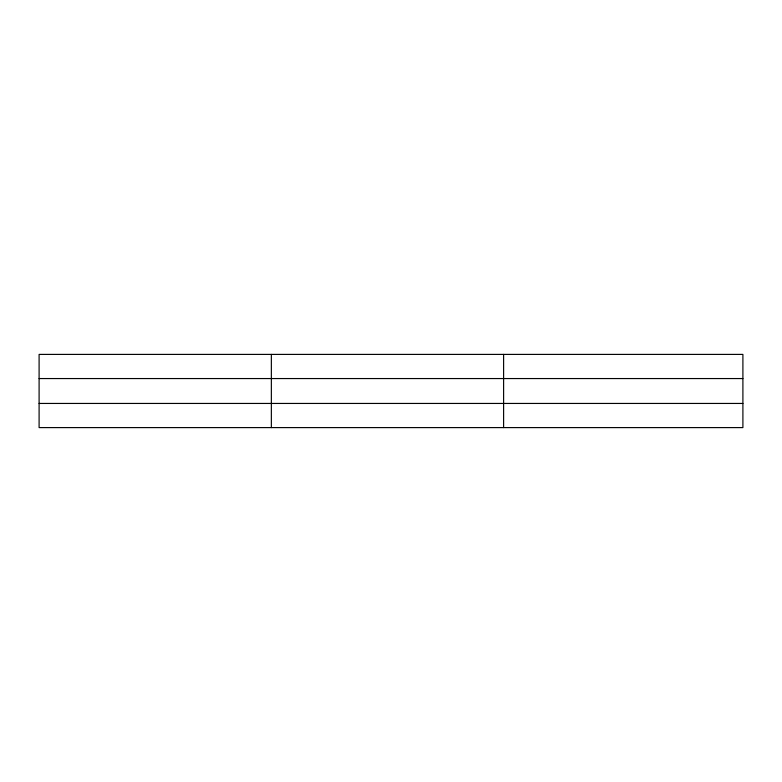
<?xml version="1.0" encoding="UTF-8"?>
<svg xmlns="http://www.w3.org/2000/svg" width="782" height="782" viewBox="0 0 782 782"><rect width="100%" height="100%" fill="white"/><g stroke="black" fill="none" stroke-linecap="round" stroke-linejoin="round"><path stroke-width="1.17" d="M271.354 354.402L271.354 427.598M503.608 354.402L503.608 427.598M742.9 403.444L742.9 427.598L39.1 427.598L39.1 354.402L742.9 354.402L742.9 403.444L39.1 403.444M39.1 378.556L742.9 378.556"/></g></svg>
